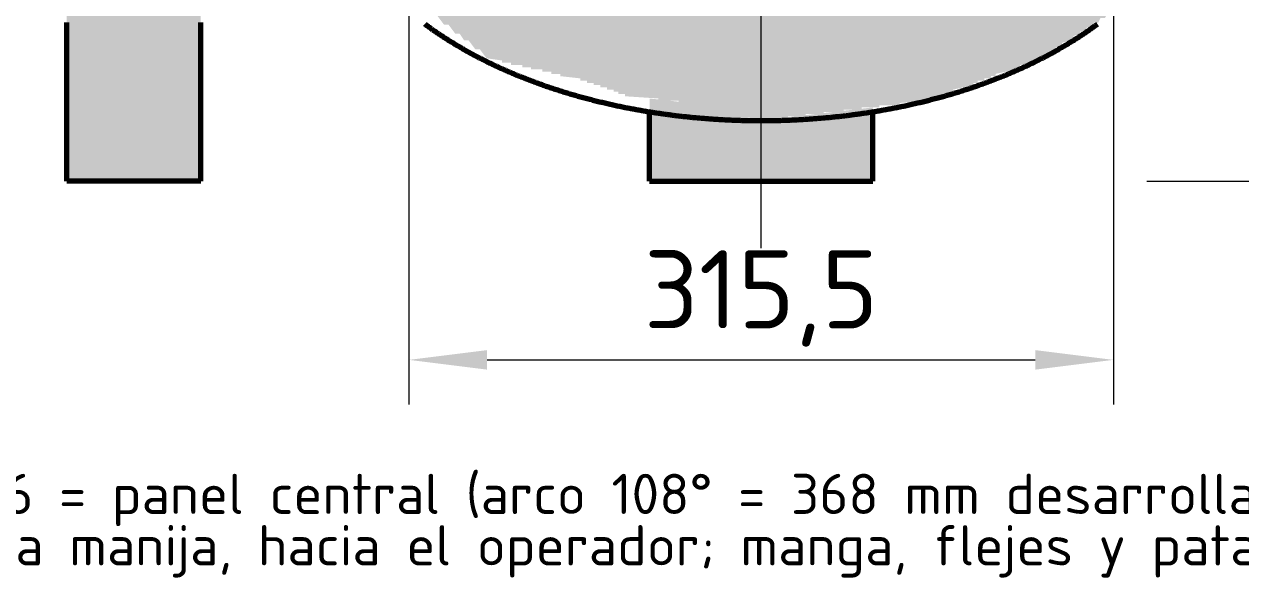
# Model space of a CAD drawing. Header units: millimetres. Extents: x 0 to 2382, y 0 to 420.
# Drawn here: x 2145 to 2199.5, y 211.3 to 236 of the extents above; entities that cross this region are included whole.
import ezdxf
from ezdxf.enums import TextEntityAlignment as Align

# ---------------------------------------------------------------- set-up
doc = ezdxf.new("R2010")
doc.units = ezdxf.units.MM
doc.linetypes.add('IRAM-F-TRAZO-PUNTO', pattern=[20, 15, -2, 1, -2])
for name, color, linetype, lineweight in [('01-VISIBLE', 7, 'CONTINUOUS', 70), ('03-EJE', 1, 'IRAM-F-TRAZO-PUNTO', 18), ('04-COTA', 3, 'CONTINUOUS', 18), ('06-TEXTO', 7, 'CONTINUOUS', 25), ('13-GRAFICA', 30, 'CONTINUOUS', 18)]:
    doc.layers.add(name, color=color, linetype=linetype, lineweight=lineweight)
doc.styles.add('ISO3098', font='isocpeur.ttf')
doc.dimstyles.new('FLAMA-IRAM', dxfattribs={"dimtxt": 3.5, "dimasz": 3.5, "dimexe": 2, "dimexo": 1.5, "dimgap": 1, "dimtad": 1, "dimdec": 1, "dimtxsty": 'ISO3098', "dimblk": 'IRAM_FLECHA', "dimblk1": 'IRAM_FLECHA', "dimblk2": 'IRAM_FLECHA', "dimcen": 2.5, "dimclrd": 256, "dimclre": 256, "dimclrt": 256, "dimazin": 3, "dimtfac": 1, "dimtmove": 0, "dimatfit": 3, "dimlwd": 18, "dimlwe": 18})

# ---------------------------------------------------------------- blocks, each defined once
blk = doc.blocks.new('IRAM_FLECHA')
blk.add_solid([(0, 0), (-1, 0.125), (-1, -0.125)])

msp = doc.modelspace()

# ---------------------------------------------------------------- hatches: boundary and pattern name
at = {"layer": '13-GRAFICA', "true_color": 0x202020}
h = msp.add_hatch(color=7, dxfattribs=at)
h.dxf.hatch_style = 1
h.paths.add_polyline_path([(2146.9, 229), (2146.9, 269), (2152.9, 269), (2152.9, 229)])
at = {"layer": '13-GRAFICA', "true_color": 0xb21820}
h = msp.add_hatch(color=7, dxfattribs=at)
h.dxf.hatch_style = 1
h.paths.add_polyline_path([(2176.9, 231.9), (2176.9, 232), (2176.5, 232), (2176.5, 232.1), (2176.1, 232.1), (2176.1, 232.2), (2175.6, 232.2), (2175.6, 232.3), (2175.2, 232.3), (2175.2, 232.4), (2174.8, 232.4), (2174.8, 232.5), (2174.3, 232.5), (2174.3, 232.6), (2173.4, 232.6), (2173.4, 232.7), (2171.9, 232.8), (2171.9, 232.9), (2171.6, 232.9), (2171.6, 233), (2171.4, 233), (2171.4, 233.1), (2171.1, 233.1), (2171.1, 233.2), (2170.8, 233.2), (2170.8, 233.3), (2170.5, 233.3), (2170.5, 233.4), (2170.2, 233.4), (2170.2, 233.5), (2169.9, 233.5), (2169.9, 233.6), (2169, 233.7), (2169, 233.8), (2168.6, 233.8), (2168.6, 233.9), (2168.2, 233.9), (2168.2, 234), (2167.7, 234), (2167.7, 234.1), (2167.3, 234.1), (2167.3, 234.2), (2166.8, 234.2), (2166.8, 234.3), (2166.4, 234.3), (2166.4, 234.4), (2165.7, 234.5), (2165.4, 234.9), (2165.2, 234.9), (2164.9, 235.3), (2164.7, 235.3), (2164.5, 235.6), (2164.3, 235.6), (2164, 236), (2163.8, 236), (2163.5, 236.4), (2163.3, 236.4), (2163, 236.8), (2162.8, 236.8), (2162.5, 237.2), (2162.3, 237.2), (2162.1, 237.5), (2161.9, 237.5), (2161.6, 237.9), (2161.4, 237.9), (2161.4, 238), (2161, 238.3), (2161, 238.5), (2160.9, 238.5), (2160.9, 238.7), (2160.8, 238.7), (2160.8, 238.9), (2160.7, 238.9), (2160.5, 239.5), (2160.3, 239.6), (2160.3, 239.8), (2160.2, 239.8), (2160.2, 240), (2160.1, 240), (2160.1, 240.2), (2160, 240.2), (2160, 240.4), (2159.9, 240.4), (2159.9, 240.6), (2159.8, 240.6), (2159.8, 240.8), (2159.7, 240.8), (2159.7, 241), (2159.6, 241), (2159.6, 241.2), (2159.5, 241.2), (2159.5, 241.4), (2159.4, 241.4), (2159.4, 241.6), (2159.3, 241.6), (2159.3, 241.8), (2159.2, 241.8), (2159.2, 242), (2159.1, 242), (2159.1, 242.3), (2159, 242.3), (2159, 242.5), (2158.9, 242.5), (2158.9, 242.7), (2158.8, 242.7), (2158.8, 243), (2158.7, 243), (2158.7, 243.2), (2158.6, 243.2), (2158.6, 243.4), (2158.5, 243.4), (2158.5, 243.7), (2197.5, 243.7), (2197.5, 242.8), (2197.4, 242.8), (2197.4, 242.2), (2197.3, 242.2), (2197.3, 241.7), (2197.2, 241.7), (2197.1, 241.1), (2197, 241.1), (2197, 240.9), (2196.9, 240.9), (2196.9, 240.6), (2196.8, 240.6), (2196.7, 240.1), (2196.5, 240), (2196.4, 239.6), (2196.2, 239.5), (2196.2, 239.3), (2196, 239.2), (2196, 239), (2195.8, 238.9), (2195.8, 238.7), (2195.6, 238.6), (2195.6, 238.4), (2194.7, 237.6), (2194.7, 237.4), (2194.6, 237.4), (2194, 236.7), (2193.8, 236.7), (2193.7, 236.5), (2193.5, 236.5), (2193.4, 236.3), (2193.2, 236.3), (2193.1, 236.1), (2192.9, 236.1), (2192.8, 235.9), (2192.6, 235.9), (2192.5, 235.7), (2192.3, 235.7), (2192.3, 235.6), (2192, 235.5), (2191.9, 235.3), (2191.5, 235.2), (2191.4, 235), (2191.2, 235), (2191.1, 234.8), (2190.9, 234.8), (2190.9, 234.7), (2190.6, 234.6), (2190.5, 234.4), (2190.2, 234.4), (2190.2, 234.3), (2189.6, 234.2), (2189.6, 234.1), (2189.4, 234.1), (2189.4, 234), (2188.5, 233.8), (2188.5, 233.7), (2188.3, 233.7), (2188.3, 233.6), (2188, 233.6), (2188, 233.5), (2187.7, 233.5), (2187.7, 233.4), (2187.5, 233.4), (2187.5, 233.3), (2186.6, 233.1), (2186.6, 233), (2186.1, 232.9), (2186.1, 232.8), (2185.8, 232.8), (2185.8, 232.7), (2185.6, 232.7), (2185.6, 232.6), (2184.2, 232.5), (2184.2, 232.4), (2183.3, 232.4), (2183.3, 232.3), (2182.5, 232.3), (2182.5, 232.2), (2181.7, 232.2), (2181.7, 232.1), (2180.8, 232.1), (2180.8, 232), (2180, 232), (2180, 231.9), (2179.2, 231.9), (2179.2, 231.8), (2178.3, 231.8), (2178.3, 231.7), (2177.8, 231.7), (2177.8, 231.8)])
h = msp.add_hatch(color=7, dxfattribs=at)
h.dxf.hatch_style = 1
h.paths.add_polyline_path([(2173, 229), (2173, 232.7), (2174.8, 232.5), (2174.8, 232.4), (2175.2, 232.4), (2175.2, 232.3), (2175.6, 232.3), (2175.6, 232.2), (2176.1, 232.2), (2176.1, 232.1), (2176.5, 232.1), (2176.5, 232), (2176.9, 232), (2176.9, 231.9), (2177.4, 231.9), (2177.4, 231.8), (2177.8, 231.8), (2177.8, 231.7), (2183, 232.3), (2183, 229)])

# ---------------------------------------------------------------- linework, layer by layer
at = {"layer": '01-VISIBLE'}
for p, q in [((2173, 229), (2173, 232.106)), ((2183, 229), (2183, 232.106)), ((2152.9, 229), (2146.9, 229)), ((2173, 229), (2183, 229))]:
    msp.add_line(p, q, dxfattribs=at)
for points in [[(2146.9, 229), (2146.9, 229.1), (2146.9, 229.2), (2146.9, 229.3), (2146.9, 229.4), (2146.9, 229.5), (2146.9, 229.6), (2146.9, 229.7), (2146.9, 229.8), (2146.9, 229.9), (2146.9, 230), (2146.9, 230.1), (2146.9, 230.2), (2146.9, 230.3), (2146.9, 230.4), (2146.9, 230.5), (2146.9, 230.6), (2146.9, 230.7), (2146.9, 230.8), (2146.9, 230.9), (2146.9, 231), (2146.9, 231.1), (2146.9, 231.2), (2146.9, 231.3), (2146.9, 231.4), (2146.9, 231.5), (2146.9, 231.6), (2146.9, 231.7), (2146.9, 231.8), (2146.9, 231.9), (2146.9, 232), (2146.9, 232.1), (2146.9, 232.2), (2146.9, 232.3), (2146.9, 232.4), (2146.9, 232.5), (2146.9, 232.6), (2146.9, 232.7), (2146.9, 232.8), (2146.9, 232.9), (2146.9, 233), (2146.9, 233.1), (2146.9, 233.2), (2146.9, 233.3), (2146.9, 233.4), (2146.9, 233.5), (2146.9, 233.6), (2146.9, 233.7), (2146.9, 233.8), (2146.9, 233.9), (2146.9, 234), (2146.9, 234.1), (2146.9, 234.2), (2146.9, 234.3), (2146.9, 234.4), (2146.9, 234.5), (2146.9, 234.6), (2146.9, 234.7), (2146.9, 234.8), (2146.9, 234.9), (2146.9, 235), (2146.9, 235.1), (2146.9, 235.2), (2146.9, 235.3), (2146.9, 235.4), (2146.9, 235.5), (2146.9, 235.6), (2146.9, 235.7), (2146.9, 235.8), (2146.9, 235.9), (2146.9, 236), (2146.9, 236.1)], [(2152.9, 229), (2152.9, 229.1), (2152.9, 229.2), (2152.9, 229.3), (2152.9, 229.4), (2152.9, 229.5), (2152.9, 229.6), (2152.9, 229.7), (2152.9, 229.8), (2152.9, 229.9), (2152.9, 230), (2152.9, 230.1), (2152.9, 230.2), (2152.9, 230.3), (2152.9, 230.4), (2152.9, 230.5), (2152.9, 230.6), (2152.9, 230.7), (2152.9, 230.8), (2152.9, 230.9), (2152.9, 231), (2152.9, 231.1), (2152.9, 231.2), (2152.9, 231.3), (2152.9, 231.4), (2152.9, 231.5), (2152.9, 231.6), (2152.9, 231.7), (2152.9, 231.8), (2152.9, 231.9), (2152.9, 232), (2152.9, 232.1), (2152.9, 232.2), (2152.9, 232.3), (2152.9, 232.4), (2152.9, 232.5), (2152.9, 232.6), (2152.9, 232.7), (2152.9, 232.8), (2152.9, 232.9), (2152.9, 233), (2152.9, 233.1), (2152.9, 233.2), (2152.9, 233.3), (2152.9, 233.4), (2152.9, 233.5), (2152.9, 233.6), (2152.9, 233.7), (2152.9, 233.8), (2152.9, 233.9), (2152.9, 234), (2152.9, 234.1), (2152.9, 234.2), (2152.9, 234.3), (2152.9, 234.4), (2152.9, 234.5), (2152.9, 234.6), (2152.9, 234.7), (2152.9, 234.8), (2152.9, 234.9), (2152.9, 235), (2152.9, 235.1), (2152.9, 235.2), (2152.9, 235.3), (2152.9, 235.4), (2152.9, 235.5), (2152.9, 235.6), (2152.9, 235.7), (2152.9, 235.8), (2152.9, 235.9), (2152.9, 236), (2152.9, 236.1)], [(2162.933, 236.035), (2162.983, 235.998), (2163.033, 235.961), (2163.084, 235.924), (2163.135, 235.888), (2163.185, 235.851), (2163.236, 235.815), (2163.288, 235.78), (2163.339, 235.744), (2163.39, 235.708), (2163.442, 235.673), (2163.494, 235.638), (2163.545, 235.603), (2163.597, 235.568), (2163.649, 235.534), (2163.702, 235.5), (2163.754, 235.465), (2163.806, 235.432), (2163.859, 235.398), (2163.912, 235.364), (2163.964, 235.331), (2164.017, 235.298), (2164.07, 235.265), (2164.123, 235.232), (2164.177, 235.199), (2164.23, 235.167), (2164.283, 235.134), (2164.337, 235.102), (2164.391, 235.07), (2164.445, 235.039), (2164.498, 235.007), (2164.552, 234.976), (2164.607, 234.945), (2164.661, 234.914), (2164.715, 234.883), (2164.77, 234.852), (2164.824, 234.822), (2164.879, 234.791), (2164.933, 234.761), (2164.988, 234.731), (2165.043, 234.701), (2165.098, 234.672), (2165.153, 234.642), (2165.208, 234.613), (2165.264, 234.584), (2165.319, 234.555), (2165.375, 234.527), (2165.43, 234.498), (2165.486, 234.47), (2165.541, 234.441), (2165.597, 234.413), (2165.653, 234.385), (2165.709, 234.358), (2165.765, 234.33), (2165.821, 234.303), (2165.878, 234.276), (2165.934, 234.249), (2165.99, 234.222), (2166.047, 234.195), (2166.103, 234.169), (2166.16, 234.142), (2166.217, 234.116), (2166.273, 234.09), (2166.33, 234.064), (2166.387, 234.038), (2166.444, 234.013), (2166.501, 233.987), (2166.558, 233.962), (2166.616, 233.937), (2166.673, 233.912), (2166.73, 233.887), (2166.788, 233.863), (2166.845, 233.838), (2166.903, 233.814), (2166.96, 233.79), (2167.018, 233.766), (2167.076, 233.742), (2167.134, 233.719), (2167.191, 233.695), (2167.249, 233.672), (2167.307, 233.649), (2167.365, 233.626), (2167.424, 233.603), (2167.482, 233.58), (2167.54, 233.558), (2167.598, 233.535), (2167.657, 233.513), (2167.715, 233.491), (2167.774, 233.469), (2167.832, 233.447), (2167.891, 233.425), (2167.949, 233.404), (2168.008, 233.383), (2168.067, 233.361), (2168.126, 233.34), (2168.184, 233.319), (2168.243, 233.299), (2168.302, 233.278), (2168.361, 233.258), (2168.42, 233.237), (2168.48, 233.217), (2168.539, 233.197), (2168.598, 233.177), (2168.657, 233.158), (2168.717, 233.138), (2168.776, 233.119), (2168.835, 233.099), (2168.895, 233.08), (2168.954, 233.061), (2169.014, 233.042), (2169.073, 233.024), (2169.133, 233.005), (2169.193, 232.987), (2169.252, 232.968), (2169.312, 232.95), (2169.372, 232.932), (2169.432, 232.914), (2169.492, 232.897), (2169.552, 232.879), (2169.612, 232.862), (2169.672, 232.844), (2169.732, 232.827), (2169.792, 232.81), (2169.852, 232.793), (2169.912, 232.777), (2169.972, 232.76), (2170.033, 232.743), (2170.093, 232.727), (2170.153, 232.711), (2170.214, 232.695), (2170.274, 232.679), (2170.334, 232.663), (2170.395, 232.648), (2170.455, 232.632), (2170.516, 232.617), (2170.577, 232.602), (2170.637, 232.587), (2170.698, 232.572), (2170.759, 232.557), (2170.819, 232.542), (2170.88, 232.528), (2170.941, 232.513), (2171.002, 232.499), (2171.062, 232.485), (2171.123, 232.471), (2171.184, 232.457), (2171.245, 232.443), (2171.306, 232.43), (2171.367, 232.416), (2171.428, 232.403), (2171.489, 232.389), (2171.55, 232.376), (2171.611, 232.363), (2171.672, 232.351), (2171.734, 232.338), (2171.795, 232.325), (2171.856, 232.313), (2171.917, 232.301), (2171.979, 232.289), (2172.04, 232.277), (2172.101, 232.265), (2172.162, 232.253), (2172.224, 232.241), (2172.285, 232.23), (2172.347, 232.218), (2172.408, 232.207), (2172.47, 232.196), (2172.531, 232.185), (2172.593, 232.174), (2172.654, 232.164), (2172.716, 232.153), (2172.777, 232.142), (2172.839, 232.132), (2172.9, 232.122), (2172.962, 232.112), (2173.024, 232.102), (2173.085, 232.092), (2173.147, 232.082), (2173.209, 232.073), (2173.271, 232.063), (2173.332, 232.054), (2173.394, 232.045), (2173.456, 232.036), (2173.518, 232.027), (2173.58, 232.018), (2173.641, 232.009), (2173.703, 232.001), (2173.765, 231.992), (2173.827, 231.984), (2173.889, 231.976), (2173.951, 231.968), (2174.013, 231.96), (2174.075, 231.952), (2174.137, 231.945), (2174.199, 231.937), (2174.261, 231.93), (2174.323, 231.922), (2174.385, 231.915), (2174.447, 231.908), (2174.509, 231.901), (2174.571, 231.894), (2174.633, 231.888), (2174.695, 231.881), (2174.758, 231.875), (2174.82, 231.868), (2174.882, 231.862), (2174.944, 231.856), (2175.006, 231.85), (2175.068, 231.845), (2175.131, 231.839), (2175.193, 231.833), (2175.255, 231.828), (2175.317, 231.823), (2175.38, 231.817), (2175.442, 231.812), (2175.504, 231.807), (2175.566, 231.803), (2175.629, 231.798), (2175.691, 231.793), (2175.753, 231.789), (2175.816, 231.785), (2175.878, 231.78), (2175.94, 231.776), (2176.003, 231.772), (2176.065, 231.769), (2176.127, 231.765), (2176.19, 231.761), (2176.252, 231.758), (2176.314, 231.754), (2176.377, 231.751), (2176.439, 231.748), (2176.501, 231.745), (2176.564, 231.742), (2176.626, 231.74), (2176.689, 231.737), (2176.751, 231.734), (2176.814, 231.732), (2176.876, 231.73), (2176.938, 231.728), (2177.001, 231.726), (2177.063, 231.724), (2177.126, 231.722), (2177.188, 231.72), (2177.251, 231.719), (2177.313, 231.717), (2177.375, 231.716), (2177.438, 231.715), (2177.5, 231.714), (2177.563, 231.713), (2177.625, 231.712), (2177.688, 231.712), (2177.75, 231.711), (2177.813, 231.711), (2177.875, 231.71), (2177.938, 231.71), (2178, 231.71)], [(2178, 231.71), (2178.062, 231.71), (2178.125, 231.71), (2178.187, 231.711), (2178.25, 231.711), (2178.312, 231.712), (2178.375, 231.712), (2178.437, 231.713), (2178.5, 231.714), (2178.562, 231.715), (2178.625, 231.716), (2178.687, 231.717), (2178.749, 231.719), (2178.812, 231.72), (2178.874, 231.722), (2178.937, 231.724), (2178.999, 231.726), (2179.062, 231.728), (2179.124, 231.73), (2179.186, 231.732), (2179.249, 231.734), (2179.311, 231.737), (2179.374, 231.739), (2179.436, 231.742), (2179.499, 231.745), (2179.561, 231.748), (2179.623, 231.751), (2179.686, 231.754), (2179.748, 231.758), (2179.81, 231.761), (2179.873, 231.765), (2179.935, 231.768), (2179.997, 231.772), (2180.06, 231.776), (2180.122, 231.78), (2180.184, 231.785), (2180.247, 231.789), (2180.309, 231.793), (2180.371, 231.798), (2180.434, 231.803), (2180.496, 231.807), (2180.558, 231.812), (2180.62, 231.817), (2180.683, 231.823), (2180.745, 231.828), (2180.807, 231.833), (2180.869, 231.839), (2180.932, 231.845), (2180.994, 231.85), (2181.056, 231.856), (2181.118, 231.862), (2181.18, 231.869), (2181.242, 231.875), (2181.305, 231.881), (2181.367, 231.888), (2181.429, 231.894), (2181.491, 231.901), (2181.553, 231.908), (2181.615, 231.915), (2181.677, 231.922), (2181.739, 231.93), (2181.801, 231.937), (2181.863, 231.945), (2181.925, 231.952), (2181.987, 231.96), (2182.049, 231.968), (2182.111, 231.976), (2182.173, 231.984), (2182.235, 231.993), (2182.297, 232.001), (2182.359, 232.01), (2182.42, 232.018), (2182.482, 232.027), (2182.544, 232.036), (2182.606, 232.045), (2182.668, 232.054), (2182.729, 232.063), (2182.791, 232.073), (2182.853, 232.082), (2182.915, 232.092), (2182.976, 232.102), (2183.038, 232.112), (2183.1, 232.122), (2183.161, 232.132), (2183.223, 232.143), (2183.284, 232.153), (2183.346, 232.164), (2183.407, 232.174), (2183.469, 232.185), (2183.53, 232.196), (2183.592, 232.207), (2183.653, 232.218), (2183.715, 232.23), (2183.776, 232.241), (2183.838, 232.253), (2183.899, 232.265), (2183.96, 232.277), (2184.021, 232.289), (2184.083, 232.301), (2184.144, 232.313), (2184.205, 232.325), (2184.266, 232.338), (2184.328, 232.351), (2184.389, 232.363), (2184.45, 232.376), (2184.511, 232.389), (2184.572, 232.403), (2184.633, 232.416), (2184.694, 232.429), (2184.755, 232.443), (2184.816, 232.457), (2184.877, 232.471), (2184.938, 232.485), (2184.998, 232.499), (2185.059, 232.513), (2185.12, 232.527), (2185.181, 232.542), (2185.241, 232.557), (2185.302, 232.571), (2185.363, 232.586), (2185.423, 232.602), (2185.484, 232.617), (2185.545, 232.632), (2185.605, 232.648), (2185.666, 232.663), (2185.726, 232.679), (2185.786, 232.695), (2185.847, 232.711), (2185.907, 232.727), (2185.967, 232.743), (2186.028, 232.76), (2186.088, 232.776), (2186.148, 232.793), (2186.208, 232.81), (2186.268, 232.827), (2186.328, 232.844), (2186.388, 232.861), (2186.448, 232.879), (2186.508, 232.896), (2186.568, 232.914), (2186.628, 232.932), (2186.688, 232.95), (2186.748, 232.968), (2186.807, 232.986), (2186.867, 233.005), (2186.927, 233.023), (2186.986, 233.042), (2187.046, 233.061), (2187.105, 233.08), (2187.165, 233.099), (2187.224, 233.118), (2187.284, 233.138), (2187.343, 233.157), (2187.402, 233.177), (2187.461, 233.197), (2187.52, 233.217), (2187.58, 233.237), (2187.639, 233.258), (2187.698, 233.278), (2187.757, 233.299), (2187.816, 233.319), (2187.874, 233.34), (2187.933, 233.361), (2187.992, 233.382), (2188.051, 233.404), (2188.109, 233.425), (2188.168, 233.447), (2188.226, 233.469), (2188.285, 233.491), (2188.343, 233.513), (2188.402, 233.535), (2188.46, 233.558), (2188.518, 233.58), (2188.576, 233.603), (2188.635, 233.626), (2188.693, 233.649), (2188.751, 233.672), (2188.809, 233.695), (2188.866, 233.719), (2188.924, 233.742), (2188.982, 233.766), (2189.04, 233.79), (2189.097, 233.814), (2189.155, 233.839), (2189.212, 233.863), (2189.27, 233.888), (2189.327, 233.912), (2189.384, 233.937), (2189.442, 233.962), (2189.499, 233.988), (2189.556, 234.013), (2189.613, 234.038), (2189.67, 234.064), (2189.727, 234.09), (2189.783, 234.116), (2189.84, 234.142), (2189.897, 234.169), (2189.953, 234.195), (2190.01, 234.222), (2190.066, 234.249), (2190.122, 234.276), (2190.179, 234.303), (2190.235, 234.33), (2190.291, 234.358), (2190.347, 234.386), (2190.403, 234.414), (2190.458, 234.442), (2190.514, 234.47), (2190.57, 234.498), (2190.625, 234.527), (2190.681, 234.555), (2190.736, 234.584), (2190.792, 234.613), (2190.847, 234.643), (2190.902, 234.672), (2190.957, 234.702), (2191.012, 234.731), (2191.067, 234.761), (2191.121, 234.791), (2191.176, 234.822), (2191.23, 234.852), (2191.285, 234.883), (2191.339, 234.914), (2191.393, 234.945), (2191.448, 234.976), (2191.502, 235.007), (2191.555, 235.039), (2191.609, 235.07), (2191.663, 235.102), (2191.717, 235.134), (2191.77, 235.167), (2191.823, 235.199), (2191.877, 235.232), (2191.93, 235.265), (2191.983, 235.298), (2192.036, 235.331), (2192.089, 235.364), (2192.141, 235.398), (2192.194, 235.431), (2192.246, 235.465), (2192.299, 235.499), (2192.351, 235.534), (2192.403, 235.568), (2192.455, 235.603), (2192.507, 235.638), (2192.558, 235.673), (2192.61, 235.708), (2192.661, 235.744), (2192.713, 235.779), (2192.764, 235.815), (2192.815, 235.851), (2192.866, 235.887), (2192.916, 235.924), (2192.967, 235.96), (2193.017, 235.997), (2193.068, 236.034)]]:
    msp.add_lwpolyline(points, dxfattribs=at)
at = {"layer": '03-EJE'}
msp.add_line((2178, 226), (2178, 299.201), dxfattribs=at)

# ---------------------------------------------------------------- texts
at = {"layer": '06-TEXTO', "style": 'ISO3098'}
for s, p in [('cuerda 316 = panel central (arco 108° = 368 mm desarrollados); colores reales', (2178, 215)), ('Carro: etiqueta del lado de la manija, hacia el operador; manga, flejes y pata adelante. Etiqueta de frente sobre el', (2178, 212.7))]:
    msp.add_text(s, height=1.8, dxfattribs=at).set_placement(p, align=Align.MIDDLE_CENTER)

# ---------------------------------------------------------------- dimensions: what is measured, and where the dimension line sits
at = {"layer": '04-COTA'}
msp.add_linear_dim(base=(2162.224, 221), p1=(2162.224, 274.799), p2=(2193.776, 274.799), dimstyle='FLAMA-IRAM', override={"dimlfac": 10}, dxfattribs=at).render()
msp.add_linear_dim(base=(2218.5, 229), p1=(2193.776, 229), p2=(2193.776, 274.799), angle=90, dimstyle='FLAMA-IRAM', override={"dimlfac": 10}, dxfattribs=at).render()

doc.saveas('drawing.dxf')
